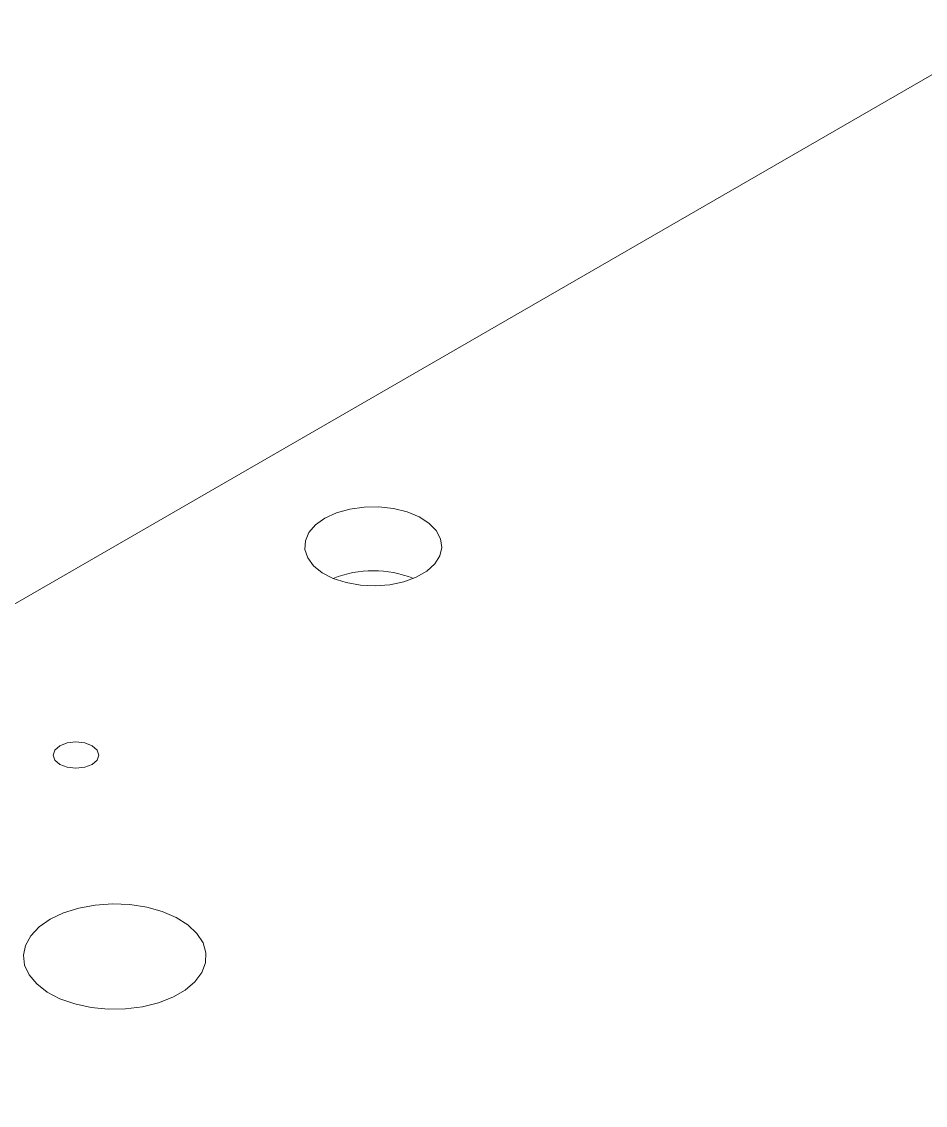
# Model space of a CAD drawing. Header units: millimetres. Extents: x 29 to 2500, y -68 to 1852.
# Drawn here: x 354.8 to 453.6, y 1445.1 to 1563.7 of the extents above; entities that cross this region are included whole.
import ezdxf

# ---------------------------------------------------------------- set-up
doc = ezdxf.new("R2010")
doc.units = ezdxf.units.MM
doc.header["$LTSCALE"] = 6

msp = doc.modelspace()

# ---------------------------------------------------------------- linework, layer by layer
at = {"color": 7, "linetype": 'Continuous', "lineweight": 18}
msp.add_line((464.435, 1563.673), (104.757, 1356.036), dxfattribs=at)
at = {"color": 7, "linetype": 'Continuous', "lineweight": 18, "flags": 128}
for points in [[(387.954, 1509.316), (386.938, 1508.586), (386.217, 1507.748), (385.826, 1506.839), (385.782, 1505.903), (386.087, 1504.984), (386.728, 1504.124), (387.674, 1503.363), (388.881, 1502.738), (390.293, 1502.277), (391.844, 1502.003), (393.46, 1501.927), (395.067, 1502.053), (396.589, 1502.376), (397.956, 1502.88), (399.103, 1503.542), (399.976, 1504.331), (400.535, 1505.21), (400.754, 1506.137), (400.623, 1507.071), (400.146, 1507.966), (399.348, 1508.781), (398.265, 1509.477), (396.948, 1510.024), (395.458, 1510.394), (393.866, 1510.57), (392.244, 1510.545), (390.671, 1510.319), (389.218, 1509.903), (387.954, 1509.316)], [(358.962, 1484.416), (358.42, 1483.947), (358.23, 1483.395), (358.42, 1482.843), (358.962, 1482.375), (359.773, 1482.062), (360.73, 1481.952), (361.687, 1482.062), (362.498, 1482.375), (363.04, 1482.843), (363.23, 1483.395), (363.04, 1483.947), (362.498, 1484.416), (361.687, 1484.729), (360.73, 1484.838), (359.773, 1484.729), (358.962, 1484.416)], [(357.902, 1465.434), (356.691, 1464.588), (355.78, 1463.625), (355.201, 1462.579), (354.975, 1461.49), (355.111, 1460.395), (355.603, 1459.335), (356.434, 1458.348), (357.573, 1457.469), (358.98, 1456.731), (360.603, 1456.16), (362.384, 1455.776), (364.259, 1455.594), (366.16, 1455.62), (368.017, 1455.853), (369.765, 1456.285), (371.34, 1456.901), (372.684, 1457.677), (373.749, 1458.586), (374.498, 1459.594), (374.902, 1460.667), (374.947, 1461.764), (374.632, 1462.846), (373.968, 1463.875), (372.978, 1464.812), (371.699, 1465.624), (370.177, 1466.282), (368.467, 1466.761), (366.631, 1467.045), (364.735, 1467.123), (362.847, 1466.993), (361.036, 1466.659), (359.368, 1466.133), (357.902, 1465.434)]]:
    msp.add_lwpolyline(points, dxfattribs=at)
at = {"color": 7, "linetype": 'Continuous', "lineweight": 18}
msp.add_arc((393.257, 1491.693), 11.89, 68.34071, 111.65929, dxfattribs=at)

doc.saveas('drawing.dxf')
